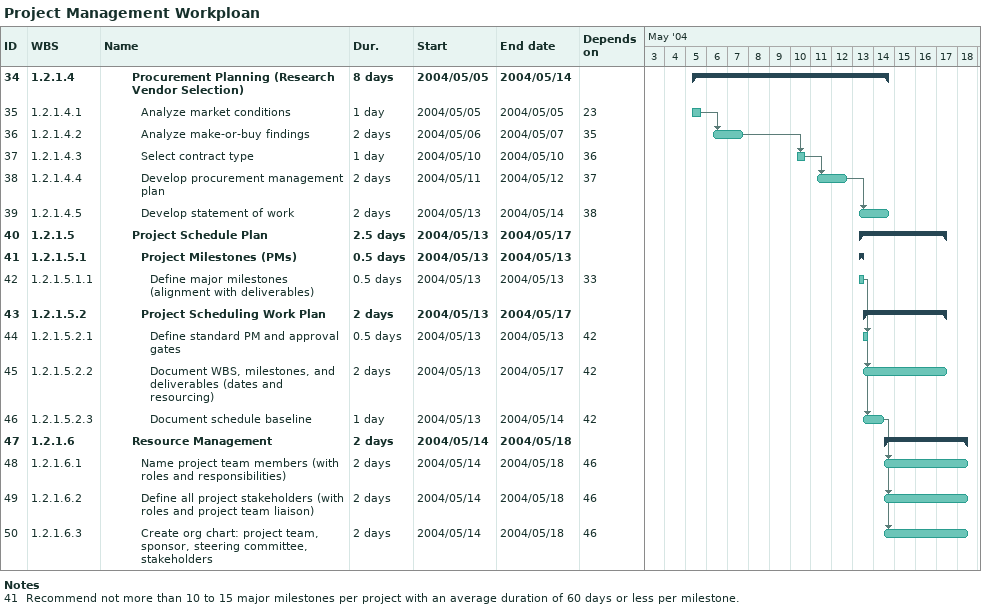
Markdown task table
Project Management Workploan

| ID | WBS | Task | Duration | Start | Finish | Predecessors |
|---|---|---|---|---|---|---|
| 34 | 1.2.1.4 | **Procurement Planning (Research Vendor Selection)** | 8d | 2004-05-05 | 2004-05-14 |  |
| 35 | 1.2.1.4.1 | Analyze market conditions | 1d | 2004-05-05 | 2004-05-05 | 23 |
| 36 | 1.2.1.4.2 | Analyze make-or-buy findings | 2d | 2004-05-06 | 2004-05-07 | 35 |
| 37 | 1.2.1.4.3 | Select contract type | 1d | 2004-05-10 | 2004-05-10 | 36 |
| 38 | 1.2.1.4.4 | Develop procurement management plan | 2d | 2004-05-11 | 2004-05-12 | 37 |
| 39 | 1.2.1.4.5 | Develop statement of work | 2d | 2004-05-13 | 2004-05-14 | 38 |
| 40 | 1.2.1.5 | **Project Schedule Plan** | 2.5d | 2004-05-13 | 2004-05-17 |  |
| 41 | 1.2.1.5.1 | **Project Milestones (PMs)** | 0.5d | 2004-05-13 | 2004-05-13 |  |
| 42 | 1.2.1.5.1.1 | Define major milestones (alignment with deliverables) | 0.5d | 2004-05-13 | 2004-05-13 | 33 |
| 43 | 1.2.1.5.2 | **Project Scheduling Work Plan** | 2d | 2004-05-13 | 2004-05-17 |  |
| 44 | 1.2.1.5.2.1 | Define standard PM and approval gates | 0.5d | 2004-05-13 | 2004-05-13 | 42 |
| 45 | 1.2.1.5.2.2 | Document WBS, milestones, and deliverables (dates and resourcing) | 2d | 2004-05-13 | 2004-05-17 | 42 |
| 46 | 1.2.1.5.2.3 | Document schedule baseline | 1d | 2004-05-13 | 2004-05-14 | 42 |
| 47 | 1.2.1.6 | **Resource Management** | 2d | 2004-05-14 | 2004-05-18 |  |
| 48 | 1.2.1.6.1 | Name project team members (with roles and responsibilities) | 2d | 2004-05-14 | 2004-05-18 | 46 |
| 49 | 1.2.1.6.2 | Define all project stakeholders (with roles and project team liaison) | 2d | 2004-05-14 | 2004-05-18 | 46 |
| 50 | 1.2.1.6.3 | Create org chart: project team, sponsor, steering committee, stakeholders | 2d | 2004-05-14 | 2004-05-18 | 46 |

Notes
- 41: Recommend not more than 10 to 15 major milestones per project with an average duration of 60 days or less per milestone.
